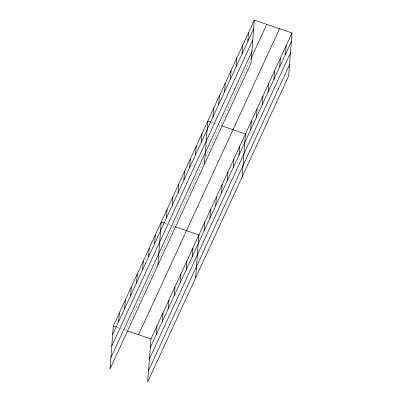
<?xml version="1.0" encoding="UTF-8"?>
<svg xmlns="http://www.w3.org/2000/svg" width="402" height="402" viewBox="0 0 402 402"><rect width="100%" height="100%" fill="white"/><g stroke="black" fill="none" stroke-linecap="round" stroke-linejoin="round"><path stroke-width="0.3" stroke-dasharray="2.01 1.51" d="M125.746 330.308L157.272 261.903M159.358 257.38L204.035 160.438M206.06 156.046L250.823 58.923M211.341 122.278L221.386 125.715M164.81 223.246L168.363 224.462M168.951 224.663L171.91 225.678M172.503 225.879L174.85 226.683M116.866 327.273L126.906 330.71"/><path stroke-width="0.6" d="M254.325 20.1L113.314 326.057L110.007 369.011L251.019 63.054L254.325 20.1L291.993 32.989L288.686 75.943L147.675 381.9L150.981 338.946L291.993 32.989M118.645 321.62L119.309 313.052M124.64 308.615L125.298 300.048M130.635 295.616L131.293 287.048M136.625 282.611L137.288 274.043M142.62 269.606L143.278 261.039M148.614 256.607L149.273 248.039M154.604 243.602L155.262 235.034M157.951 264.988L161.257 222.03L164.217 223.045M156.313 334.509L156.976 325.942M166.413 217.979L167.076 209.412M162.307 321.505L162.966 312.937M172.232 205.357L172.89 196.789M168.302 308.505L168.961 299.937M178.046 192.739L178.709 184.171M174.292 295.5L174.95 286.933M183.865 180.116L184.523 171.548M180.287 282.495L180.945 273.928M189.684 167.493L190.342 158.926M186.282 269.496L186.94 260.928M195.498 154.876L196.156 146.308M192.272 256.491L192.93 247.923M201.317 142.253L201.975 133.685M195.618 277.872L198.925 234.919L175.433 226.884M204.487 164.021L207.789 121.067L210.748 122.077M204.08 230.869L204.744 222.301M212.949 117.012L213.608 108.445M209.899 218.246L210.558 209.678M218.763 104.389L219.422 95.822M215.713 205.623L216.376 197.06M224.582 91.772L225.241 83.204M221.532 193.005L222.19 184.438M230.396 79.149L231.06 70.581M227.351 180.382L228.009 171.815M236.215 66.531L236.873 57.963M233.165 167.765L233.823 159.197M242.029 53.908L242.692 45.341M238.984 155.142L239.642 146.574M247.848 41.29L248.506 32.723M242.155 176.91L245.456 133.956L221.969 125.916M250.617 129.901L251.275 121.334M256.431 117.278L257.089 108.711M262.25 104.661L262.908 96.093M268.064 92.038L268.727 83.47M273.883 79.42L274.541 70.852M279.697 66.797L280.36 58.23M285.515 54.18L286.174 45.612M112.655 334.625L253.667 28.668M111.781 345.971L252.793 40.014M110.882 357.664L251.893 51.707M251.074 58.375L266.752 24.351M138.549 334.69L279.561 28.738M150.323 347.514L291.334 41.557M149.449 358.86L290.46 52.903M148.549 370.554L289.561 64.596M113.314 326.057L116.273 327.067M127.489 330.906L150.981 338.946"/></g></svg>
